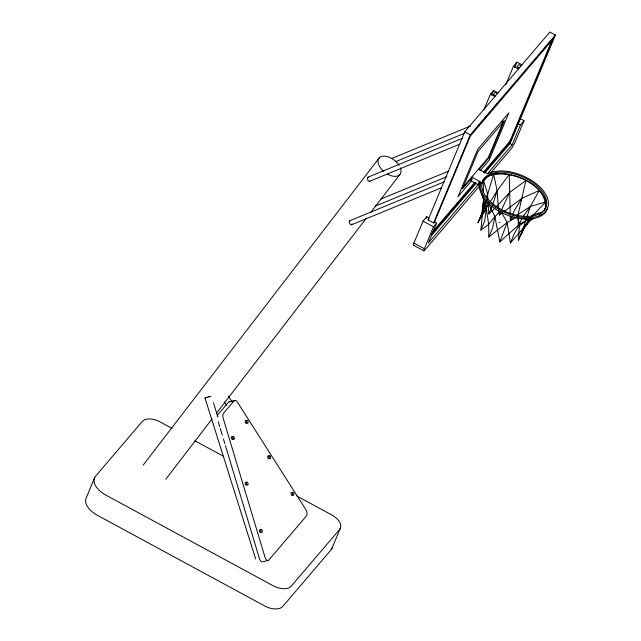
<?xml version="1.0" encoding="UTF-8"?>
<svg xmlns="http://www.w3.org/2000/svg" width="641" height="641" viewBox="0 0 641 641"><rect width="100%" height="100%" fill="white"/><g stroke="black" fill="none" stroke-linecap="round" stroke-linejoin="round"><path stroke-width="0.96" d="M479.7 183.414L479.54 188.975L481.703 195A36.144 20.368 22.6 0 0 517.479 218.1L526.157 219.03L533.945 218.373M471.079 178.679L471.784 176.988L480.301 181.964L480.149 187.525L482.312 193.55A36.144 20.368 22.6 0 0 526.766 217.636A36.144 20.368 22.6 0 0 546.092 194.976A36.144 20.368 22.6 0 0 501.639 170.899L493.81 171.508L487.376 173.671L478.442 169.184M483.538 196.154L483.226 210.528L480.822 216.77L489.235 203.373M530.852 218.036L523.649 228.044L518.401 240.183L519.563 224.182L517.559 217.828M500.012 211.53L494.9 216.65L488.682 224.398L480.91 230.119L483.626 200.04L482.112 194.271M480.91 230.119L484.732 220.929L487.128 201.875M483.626 200.04L481.8 213.477L477.978 222.667L486.319 208.517L482.216 194.223M488.097 202.668L494.9 216.65L492.641 227.859L488.811 237.05L507.183 222.475L516.43 217.387M486.207 200.104L484.652 207.58L480.822 216.77M486.783 197.308L493.65 174.232C513.225 171.363 545.932 184.119 545.587 207.243L544.081 210.248M518.216 216.121L518.192 214.174L525.86 180.522L509.507 192.524L496.543 206.666M485.878 200.16L483.226 210.528L477.978 222.667M486.599 197.34L487.561 193.566L483.186 179.656L483.458 192.276M492.929 203.862L497.128 190.818L509.234 174.488L510.22 214.03M530.612 218.076L525.075 225.095L521.253 234.285L526.421 218.525M527.03 216.674L530.371 206.482L539.265 190.481L521.79 198.349L504.227 211.482M501.118 211.714L507.183 222.475L499.788 241.889L494.9 216.65M521.253 234.285L523.649 228.044L531.613 218.597M94.78 477.385L86.359 497.616A20.8 11.722 22.6 0 0 97.456 515.348L264.829 606.025A14.39 8.109 22.6 0 0 282.777 606.426L331.085 549.818A16.137 9.094 22.6 0 0 332.19 547.702M413.765 245.038A4.816 0.713 -61.6 0 1 413.894 243.075L423.036 221.113L426.762 216.746L428.829 217.868M426.017 218.549L426.762 216.746M478.41 184.336L428.372 242.971L436.633 223.14L434.422 221.946L433.596 222.916L428.084 219.927L464.757 131.814L549.89 32.05L555.402 35.039L509.988 143.544L484.652 173.238M433.596 222.916L470.278 134.802L555.402 35.039M434.205 222.86L470.358 136.012L553.167 38.973L552.614 38.676L509.924 141.228L510.476 141.525L553.167 38.973M479.877 185.586L424.663 250.286A4.816 0.713 -61.6 0 1 424.374 248.748L433.516 226.794L436.633 223.14M483.955 109.787L490.485 94.107L493.594 90.469L498.001 92.857M491.671 95.076L493.594 90.469M505.781 84.684L513.465 66.231L516.958 62.137L521.918 64.829M514.651 67.674L516.958 62.137M480.301 181.964L478.891 185.345L470.927 180.674L472.337 177.285L462.473 188.839L477.978 151.605L504.387 120.652L488.883 157.894L478.995 169.488M462.546 187.821L488.33 157.598L503.457 121.261M478.034 184.52L479.444 181.139M331.766 548.816L340.187 528.585M487.505 173.671L512.199 144.738L520.452 124.907L524.05 120.692L520.556 118.801M524.05 120.692L515.332 141.637A6.146 0.905 -61.6 0 1 511.053 149.049L490.269 173.407M488.154 203.293L488.803 213.982L492.248 205.713M498.69 210.2L499.435 215.064L500.581 212.307M501.735 209.551L509.507 192.524M514.306 217.043L510.412 219.903L511.943 216.225M512.712 214.39L514.242 210.713L521.79 198.349M507.183 222.475L510.42 242.963L514.25 233.773L519.563 224.182L531.197 218.052M529.186 218.084L518.321 226.834L521.766 218.565M518.401 240.183L522.231 230.992L529.129 221.433L533.857 218.204M490.293 201.699L497.128 190.818L493.65 174.232L487.553 176.283M255.687 559.016L204.992 398.029L206.498 397.22M531.958 216.498L545.667 201.947L530.371 206.482L516.638 215.32M523.32 216.049L530.371 206.482M143.215 465.054L379.16 157.982M165.795 479.196L212.123 418.885M216.394 413.333L366.372 218.14M370.642 212.588L399.904 174.496M531.838 216.522L533.064 214.959L542.39 212.043M476.928 127.375L479.516 124.346M480.806 122.824L482.745 120.548M484.684 118.281L486.631 116.005M488.57 113.729L489.86 112.215M492.448 109.178L493.746 107.664M495.685 105.388L496.975 103.874M499.563 100.837L500.861 99.323M544.85 47.771L546.789 45.495M548.087 43.981L550.026 41.705M501.903 122.623L503.193 121.109M428.084 219.927L429.045 218.797M470.927 180.674L472.137 179.256M471.6 180.762L457.962 196.739L477.689 149.345L508.866 112.816L489.131 160.21L480.045 170.867M432.939 231.449L474.989 182.164M483.402 172.309L510.404 140.667M431.553 234.021L475.542 182.469M483.955 172.613L510.476 141.525M431.369 235.68L476.199 183.142M481.824 183.302L488.322 175.69M510.42 242.963L529.129 221.433M488.803 213.982L495.132 207.996M499.788 241.889L519.563 224.182M531.517 216.209L533.064 214.959M483.915 179.095L486.094 177.405M499.435 215.064L502.632 212.676M539.377 214.439L540.956 213.365M210.937 396.346L204.992 398.029M391.539 158.575L470.574 126.013M395.994 161.524L464.004 133.504M367.958 177.212L462.618 138.216M369.657 181.299L459.717 144.185M380.706 199.119L448.708 171.099M375.049 206.226L446.729 176.692M349.858 220.72L444.509 181.724M351.556 224.799L441.617 187.693M208.069 396.675L208.886 396.434M229.141 401.851L234.71 400.481M262.658 561.82L268.226 560.458M517.712 218.124L526.157 219.086A36.144 20.368 22.6 0 0 547.494 208.021M521.061 65.839L518.849 64.637L516.934 66.888L519.138 68.082M513.465 66.231L518.425 68.916M497.456 93.498L495.253 92.296L493.33 94.547L495.541 95.741M490.485 94.107L494.9 96.495M518.248 123.713L520.452 124.907M509.988 143.544L512.199 144.738M464.757 131.814L470.278 134.802M488.33 157.598L488.883 157.894M499.283 222.299L499.828 222.603M423.036 221.113L433.516 226.794M413.894 243.075L424.374 248.748M413.397 245.15L423.869 250.831M172.076 428.42L159.809 421.77A13.998 7.884 22.6 0 0 142.342 421.377L95.653 476.103A20.8 11.722 22.6 0 0 105.877 495.116L273.25 585.794A14.39 8.109 22.6 0 0 291.198 586.195L339.506 529.586A16.137 9.094 22.6 0 0 331.573 514.827L296.519 495.838M194.864 440.768L223.781 456.432M228.348 396.09L232.17 401.939M224.294 401.947L226.473 405.288M213.413 402.708L217.916 416.995M218.26 421.778L219.695 426.553M220.272 428.468L222.283 435.159M223.437 438.981L224.871 443.756M225.448 445.671L259.389 558.439A4.527 2.276 76.2 0 0 261.961 561.845M498.394 208.253L497.128 190.818M486.319 208.517L488.682 224.398L488.811 237.05M487.561 193.566L487.921 199.399M510.284 215.993L510.412 219.903M518.232 218.068L518.321 226.834M400.409 167.926A13.261 7.716 37.5 0 1 387.372 174.056M383.855 171.564A13.261 7.716 37.5 0 1 381.058 156.628A13.261 7.716 37.5 0 1 399.063 165.282M369.913 181.107A2.211 1.186 67.6 0 1 367.614 179.456A2.211 1.186 67.6 0 1 368.623 177.253M352.077 223.877A2.211 1.186 67.6 0 1 350.651 224.622A2.211 1.186 67.6 0 1 349.321 221.97A2.211 1.186 67.6 0 1 350.515 220.76M217.339 416.265A4.936 2.484 76.2 0 1 218.036 414.479L228.372 402.364A5.352 2.692 76.2 0 1 229.742 401.819M292.673 495.213A1.546 0.777 76.2 0 1 291.222 494.403A1.546 0.777 76.2 0 1 291.927 492.649M246.849 422.82A1.546 0.777 76.2 0 1 245.832 423.26A1.546 0.777 76.2 0 1 245.215 421.161A1.546 0.777 76.2 0 1 246.24 420.72M269.164 458.724A1.546 0.777 76.2 0 1 267.754 457.297A1.546 0.777 76.2 0 1 268.771 456.104M246.761 484.917A1.546 0.777 76.2 0 1 245.303 484.107A1.546 0.777 76.2 0 1 246.008 482.353M261.023 532.31A1.546 0.777 76.2 0 1 259.565 531.501A1.546 0.777 76.2 0 1 260.27 529.746M232.883 439.462A1.546 0.777 76.2 0 1 231.465 438.027A1.546 0.777 76.2 0 1 232.483 436.842M233.092 438.941A1.546 0.777 76.2 0 1 233.012 439.237M481.72 183.254A34.245 19.294 22.6 0 1 488.186 176.203L494.283 174.152L501.695 173.575A34.245 19.294 22.6 0 1 535.956 186.972A34.245 19.294 22.6 0 1 544.385 210.464M233.941 401.002L223.605 413.108A4.936 2.484 76.2 0 0 223.252 418.493L264.957 557.077A4.527 2.276 76.2 0 0 268.811 560.042L306.446 515.941A4.07 2.051 76.2 0 0 305.957 509.779L237.482 402.236A5.352 2.692 76.2 0 0 233.941 401.002M292.352 492.961A1.546 0.777 76.2 0 0 293.402 495.301A1.546 0.777 76.2 0 0 293.754 493.097A1.546 0.777 76.2 0 0 292.352 492.961M246.448 420.865A1.546 0.777 76.2 0 0 247.49 423.204A1.546 0.777 76.2 0 0 247.851 421.001A1.546 0.777 76.2 0 0 246.448 420.865M268.98 456.248A1.546 0.777 76.2 0 0 270.021 458.587A1.546 0.777 76.2 0 0 270.382 456.384A1.546 0.777 76.2 0 0 268.98 456.248M246.44 482.665A1.546 0.777 76.2 0 0 247.482 484.997A1.546 0.777 76.2 0 0 247.835 482.801A1.546 0.777 76.2 0 0 246.44 482.665M260.703 530.059A1.546 0.777 76.2 0 0 261.744 532.399A1.546 0.777 76.2 0 0 262.097 530.195A1.546 0.777 76.2 0 0 260.703 530.059M232.691 436.986A1.546 0.777 76.2 0 0 233.741 439.325A1.546 0.777 76.2 0 0 234.093 437.122A1.546 0.777 76.2 0 0 232.691 436.986M488.097 199.343A34.245 19.294 22.6 0 0 543.977 210.4A34.245 19.294 22.6 0 0 510.524 173.054A34.245 19.294 22.6 0 0 488.097 199.343"/></g></svg>
